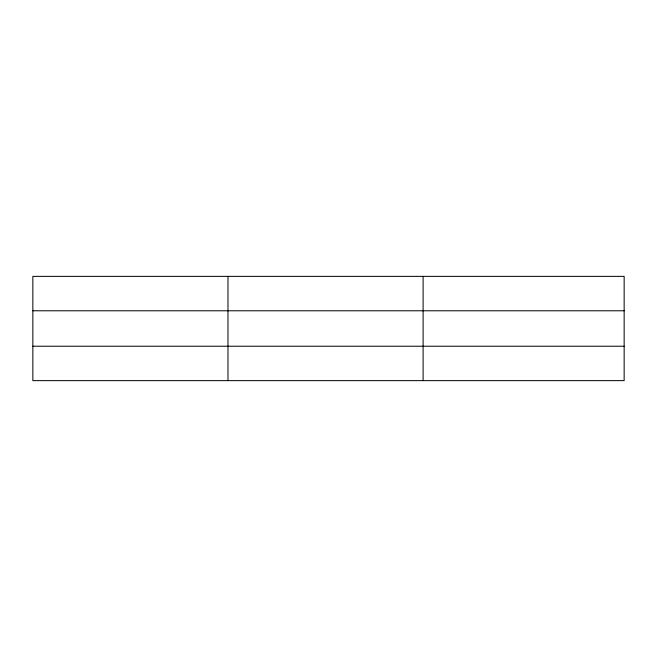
<?xml version="1.0" encoding="UTF-8"?>
<svg xmlns="http://www.w3.org/2000/svg" width="657" height="657" viewBox="0 0 657 657"><rect width="100%" height="100%" fill="white"/><g stroke="black" fill="none" stroke-linecap="round" stroke-linejoin="round"><path stroke-width="0.99" d="M227.979 380.633L227.979 276.367M423.108 380.633L423.108 276.367M624.15 346.223L624.15 380.633L32.85 380.633L32.85 276.367L624.15 276.367L624.15 346.223L32.85 346.223M32.85 310.777L624.15 310.777"/></g></svg>
